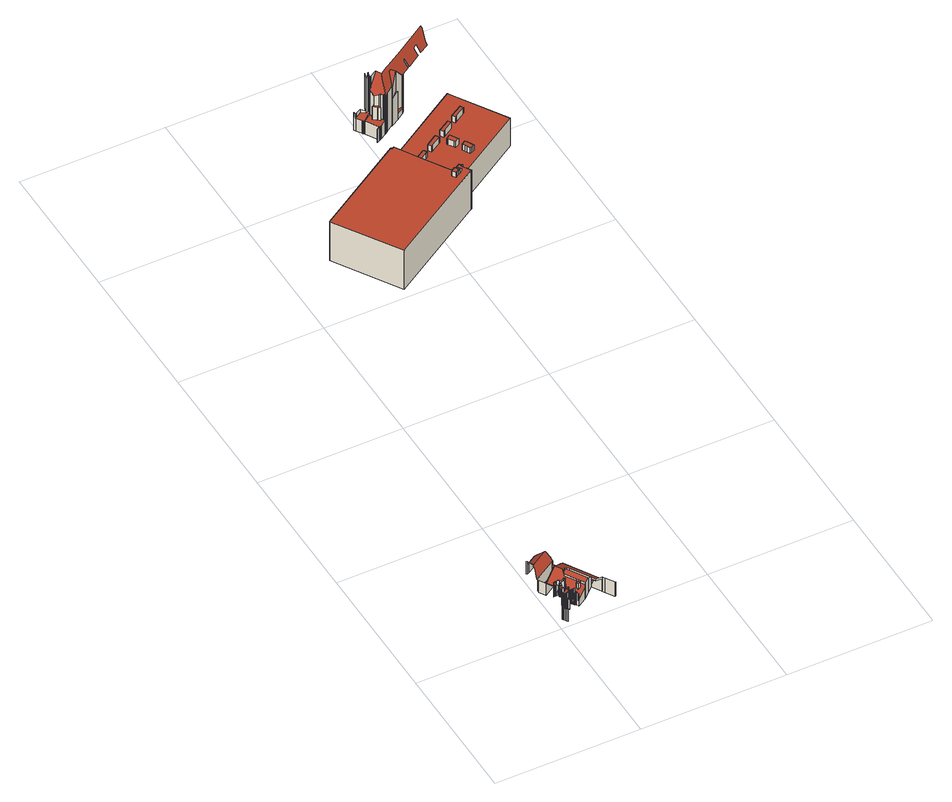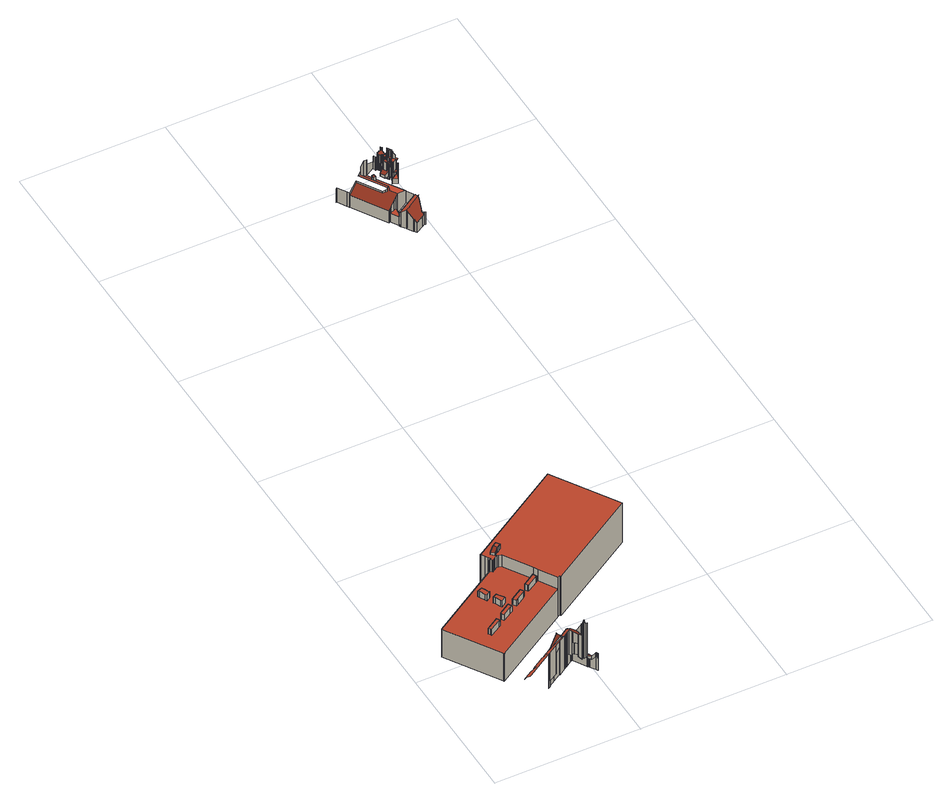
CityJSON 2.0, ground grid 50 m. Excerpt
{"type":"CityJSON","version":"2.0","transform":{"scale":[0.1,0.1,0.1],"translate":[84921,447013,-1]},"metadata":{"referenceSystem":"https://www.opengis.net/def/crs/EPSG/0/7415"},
"CityObjects":{
"building1":{"type":"Building","attributes":{"dak_type":"slanted","data_area":916.81,"data_coverage":0.967,"geconstateerd":false,"gid":11568624,"h_dak_50p":6.79,"h_dak_70p":8.06,"h_dak_max":16,"h_dak_min":0.923,"h_maaiveld":0.266,"kas_warenhuis":false,"lod11_replace":false,"ondergronds_type":"above ground","oorspronkelijkbouwjaar":1902,"pw_actueel":"yes","pw_bron":"ahn3","reconstructie_methode":"tudelft3d-geoflow","reconstruction_skipped":false,"rmse_lod12":2.2,"rmse_lod13":1.66,"rmse_lod22":0.33,"rn":1,"status":"Verbouwing pand","t_run":5394.89,"val3dity_codes_lod12":"[]","val3dity_codes_lod13":"[]","val3dity_codes_lod22":"[302]"},"children":["building1-1"]},
"building1-1":{"type":"BuildingPart","parents":["building1"],"geometry":[{"type":"MultiSurface","lod":"2.2","boundaries":[[[0,1,2,3,4]],[[5,6,1,0]],[[4,3,7,8]],[[8,7,9,10]],[[10,9,11,12,13]],[[13,12,14,15]],[[12,11,16,17]],[[18,5,19,20]],[[21,14,12,17]],[[22,17,16,23,24]],[[25,26,27,28,29,30,31,32,33,34,35,36,18,20]],[[26,37,38,27]],[[39,21,17,22]],[[24,23,40,41,42]],[[15,14,21,39,43]],[[25,44,45,37,26]],[[20,19,44,25]],[[41,40,46,47]],[[27,38,48,49,28]],[[42,41,50,51]],[[47,46,52,53]],[[54,55,45,44]],[[45,55,56,57,58,48,38,37]],[[43,39,59,60]],[[61,31,30,62]],[[58,63,64,48]],[[49,48,64,65,66]],[[60,59,67,68]],[[28,49,69,29]],[[56,55,54]],[[70,71,72,73]],[[57,74,63,58]],[[75,71,70]],[[56,76,74,57]],[[51,50,77,78]],[[79,80,76,56,54]],[[68,67,81,82]],[[29,69,83,30]],[[62,30,83,84]],[[85,86,80,79]],[[78,77,87]],[[87,77,88,89]],[[82,81,90,91]],[[51,78,87,89,92,93,94,95,96,97,98,99,90,81,67,59,39,22,24,42]],[[100,92,89,101]],[[83,69,49,66,102,103]],[[104,105,86,85]],[[91,90,99,106]],[[107,108,109,110]],[[111,106,99,98,112]],[[113,114,115,116]],[[112,98,97,117]],[[118,119,105,104]],[[120,108,107]],[[121,122,120,107]],[[117,97,123]],[[123,97,96,124]],[[125,126,127,122,121]],[[124,96,95,128]],[[66,65,129,102]],[[130,131,126,125]],[[132,133,93,92,100]],[[134,135,131,130]],[[84,83,103,136]],[[137,138,129,65,64,63,74,76,80,86,105,119,139,140,141,142]],[[128,95,94,143]],[[82,91,106,144,145,146,147,148,149,150,151,152,153,154,155,156,157,158,159,118,104,85,79,54,44,19,5,0,4,8,10,13,15,43,60,68]],[[160,161,135,134]],[[143,94,93,133]],[[162,113,116,163,164,165,166,167,168,169,170,171,172,109,108,120,122,127,173,174,175,176,177,178,179,180,181,182]],[[183,184,133,132]],[[185,186,187,184,183]],[[188,173,127,126]],[[189,190,191,192]],[[193,144,106,111]],[[194,195,196,197]],[[159,139,119,118]],[[184,187,198,199]],[[200,201,161,160]],[[192,191,202,203]],[[203,202,204,195,194]],[[205,174,173,188]],[[206,207,204,202]],[[199,198,208,209]],[[102,129,138,103]],[[210,175,174,205]],[[211,212,201,200]],[[213,214,215,216,206,202,191,190,217,218,219,220,115,114,221,222]],[[223,176,175,210]],[[103,138,137,224]],[[162,221,114,113]],[[145,144,193]],[[136,103,225,226]],[[216,227,207,206]],[[228,229,230,176,223]],[[231,232,233,234,235,236,237,238,239,240,241,242,193,111,112,117,123,124,128,143,133,184,199,209]],[[212,243,225,103,224,244,245,246,247,248,249,250,251,252,253,254,255,256,257,228,223,210,205,188,126,131,135,161,201]],[[258,259,260,208,198,187,186,261,262,263,264,265,266,267]],[[176,230,268,177]],[[209,208,260,231]],[[242,146,145,193]],[[158,269,140,139,159]],[[257,270,271,229,228]],[[226,225,243,272]],[[224,137,142,273,244]],[[146,274,275,147]],[[272,243,212,211]],[[147,275,276,148]],[[256,277,270,257]],[[148,276,278,279,149]],[[255,280,277,256]],[[149,279,281,150]],[[254,282,280,255]],[[253,283,282,254]],[[284,285,271,270]],[[241,286,274,146,242]],[[287,141,140,269]],[[271,285,288,289,290,291,268,230,229]],[[157,292,269,158]],[[273,142,141,287]],[[244,273,293,245]],[[245,293,294,246]],[[295,296,278,276]],[[177,268,291,178]],[[252,297,283,253]],[[249,298,299,250]],[[246,294,300,247]],[[250,299,301,251]],[[156,302,292,157]],[[248,303,298,249]],[[231,260,259,232]],[[304,305,288,285,284]],[[251,301,297,252]],[[247,300,303,248]],[[150,281,306,151]],[[296,307,308,309,306,281,279,278]],[[310,289,288,305]],[[311,290,289,310]],[[178,291,290,311,179]],[[240,312,286,241]],[[215,313,227,216]],[[314,307,296,295]],[[315,266,265,316]],[[306,317,151]],[[155,318,302,156]],[[232,259,258,319,233]],[[317,306,309,320]],[[151,317,321,152]],[[233,319,322,234]],[[323,320,309,308,324]],[[239,325,312,240]],[[324,308,307,314]],[[179,311,326,180]],[[293,273,287,269,292,302,318,327,328,329,330,331,332,333,334,335,336,337,338,339,340,304,284,270,277,280,282,283,297,301,299,298,303,300,294]],[[340,341,305,304]],[[152,321,342,153]],[[153,342,343,154]],[[154,343,344,318,155]],[[310,305,341,345,346,326,311]],[[312,325,347,348,349,350,351,352,353,323,324,314,295,276,275,274,286]],[[353,354,320,323]],[[355,356,357,358]],[[180,326,359,360,181]],[[319,258,267,361]],[[238,347,325,239]],[[361,267,266,315]],[[181,360,362,222,182]],[[318,344,363,327]],[[346,364,359,326]],[[182,222,221,162]],[[334,365,366,335]],[[327,363,367,328]],[[333,368,365,334]],[[352,369,354,353]],[[351,370,371,369,352]],[[345,372,364,346]],[[339,345,341,340]],[[328,367,373,329]],[[335,366,374,336]],[[234,322,375,235]],[[350,376,370,351]],[[237,348,347,238]],[[332,377,368,333]],[[214,378,313,215]],[[338,379,372,345,339]],[[337,380,379,338]],[[336,374,381,380,337]],[[320,354,369,382,383,384,385,386,374,366,365,368,377,387,388,373,367,363,344,343,342,321,317]],[[349,389,376,350]],[[222,362,390,213]],[[348,391,389,349]],[[331,387,377,332]],[[236,392,391,348,237]],[[369,371,393,382]],[[329,373,388,330]],[[213,390,378,214]],[[235,375,394,392,236]],[[355,358,395]],[[330,388,387,331]],[[358,357,396,395]],[[397,398,394,375]],[[399,400,398,397]],[[382,393,401,383]],[[386,402,381,374]],[[403,404,405,406]],[[407,408,409,410]],[[411,412,413,414]],[[414,413,415,416]],[[417,418,400,399]],[[383,401,419,384]],[[420,421,422,409]],[[410,409,422,412,411]],[[395,396,356,355]],[[416,415,418,417]],[[384,419,423,385]],[[385,423,402,386]],[[424,403,425,426]],[[426,425,427,428]],[[429,430,431,432]],[[433,434,404,403,424]],[[435,436,437]],[[428,427,438,439]],[[440,441,442,443]],[[444,441,440]],[[445,446,447,441,444]],[[448,449,450,451,452,453,454,455,456,457,458,459,460,461,462,463,464,465,466,467,468]],[[436,435,446,445]],[[469,470,447,446]],[[471,472,430,429]],[[473,439,438,472,471,474]],[[475,476,470,469]],[[477,478,479,480]],[[481,482,439,473]],[[483,484,485,486,487,433,424,426,428,439,482,488,489],[490,491,479,478]],[[480,479,491,492]],[[459,493,494,495,460]],[[475,469,446,435,437,496,467,466,465,497,498,499,500,501]],[[480,492,502,477]],[[503,486,485,504]],[[502,490,478,477]],[[505,503,506]],[[492,491,490,502]],[[504,485,484,507]],[[487,486,503,505]],[[501,508,476,475]],[[509,510,511,434,433]],[[512,513,506]],[[507,484,483,514]],[[515,516,511,510]],[[517,488,482,481]],[[518,519,513,512]],[[507,514,520,521,522,523,512,506,503,504]],[[524,525,510,509]],[[526,527,519,518]],[[514,483,489,520]],[[528,529,516,515]],[[530,520,489,488,517]],[[531,532,527,526]],[[500,533,508,501]],[[499,534,533,500]],[[495,494,529,528]],[[521,520,530]],[[498,535,536,534,499]],[[465,537,538,497]],[[539,540,525,524]],[[541,542,495,528,515,510,525,540,543]],[[497,538,535,498]],[[544,535,538,537]],[[464,544,537,465]],[[544,545,536,535]],[[539,524,509,433,487,505,506,513,519,527,532,546,547,548,549,550,551,552,553,554]],[[460,495,542,461]],[[463,555,556,545,544,464]],[[462,557,555,463]],[[461,542,558,557,462]],[[555,557,558,559,560]],[[560,561,556,555]],[[558,562,563,559]],[[564,546,532,531]],[[559,563,561,560]],[[541,565,562,558,542]],[[554,543,540,539]],[[553,541,543,554]],[[552,566,565,541,553]],[[551,567,566,552]],[[550,568,567,551]],[[569,547,546,564]],[[549,570,568,550]],[[571,548,547,569]],[[548,572,570,549]],[[573,574,572,548,571]],[[575,576,574,573]],[[577,578,576,575]]],"semantics":{"surfaces":[{"type":"WallSurface","on_footprint_edge":true},{"type":"WallSurface","on_footprint_edge":false},{"type":"RoofSurface"}],"values":[0,1,0,0,0,1,0,1,2,0,2,1,1,0,1,1,1,0,1,1,0,1,2,1,1,1,1,1,1,1,1,1,1,1,1,1,1,1,1,1,1,1,1,2,1,2,1,1,1,1,1,1,1,1,1,1,1,1,1,1,1,1,1,1,2,1,2,1,1,2,1,1,1,1,1,1,1,1,1,1,1,1,1,1,1,1,1,2,1,1,1,1,1,1,1,2,2,2,1,1,1,1,1,1,1,1,1,1,1,1,1,1,1,1,1,1,1,2,1,1,1,1,1,1,1,1,1,1,1,1,1,1,1,1,1,2,1,1,1,1,1,1,1,1,1,1,1,1,1,1,1,1,1,2,1,1,1,1,2,2,1,1,1,1,1,1,1,1,1,1,1,1,1,1,1,1,1,1,1,1,1,1,1,1,1,1,1,2,1,1,1,1,1,1,1,1,1,2,1,1,1,1,1,1,0,1,1,1,1,1,1,1,1,1,1,1,1,1,1,0,1,1,0,0,0,2,1,0,1,1,0,1,1,2,1,0,2,2,1,1,1,1,1,1,0,0,1,1,0,1,1,2,1,1,1,0,1,1,0,0,0,1,0,1,1,2,1,2,1,0,2,1,0,1,1,2,0,0,1,0,0,1,1,0,0,0,1,0,1,0,0,0,0]}}]},
"building2":{"type":"Building","attributes":{"dak_type":"multiple horizontal","data_area":1665.43,"data_coverage":0.979,"geconstateerd":false,"gid":11568628,"h_dak_50p":15.58,"h_dak_70p":15.61,"h_dak_max":17.78,"h_dak_min":1.14,"h_maaiveld":-0.5,"kas_warenhuis":false,"lod11_replace":false,"ondergronds_type":"above ground","oorspronkelijkbouwjaar":1957,"pw_actueel":"yes","pw_bron":"ahn3","reconstructie_methode":"tudelft3d-geoflow","reconstruction_skipped":false,"rmse_lod12":2.93,"rmse_lod13":0.529,"rmse_lod22":0.367,"rn":1,"status":"Pand in gebruik","t_run":3047.64,"val3dity_codes_lod12":"[]","val3dity_codes_lod13":"[]","val3dity_codes_lod22":"[]"},"children":["building2-1"]},
"building2-1":{"type":"BuildingPart","parents":["building2"],"geometry":[{"type":"Solid","lod":"2.2","boundaries":[[[[579,580,581,582,583,584,585,586,587,588,589,590,591,592,593,594,595,596,597,598,599,600,601,602]],[[603,604,605,606]],[[607,608,604,603]],[[609,610,611,612]],[[613,614,615,616]],[[617,618,610,609]],[[619,620,621,622]],[[612,611,623,624]],[[625,626,627,628]],[[629,630,618,617]],[[631,632,630,629]],[[624,623,633,634]],[[634,633,635,636]],[[637,638,600,599,639]],[[640,641,638,637]],[[642,643,608,607]],[[644,645,646,647]],[[648,595,594,649]],[[649,594,593,650]],[[650,593,592,651]],[[652,582,581,653]],[[653,581,580,654]],[[655,656,657,658]],[[659,583,582,652,660]],[[661,662,663,664]],[[665,666,662,661]],[[606,605,667,668]],[[669,596,595,648]],[[660,652,670,671]],[[628,627,672,673]],[[674,675,676,677]],[[678,584,583,659]],[[679,590,589,680]],[[681,682,683,684]],[[636,635,632,631]],[[685,686,687,688]],[[671,670,689,690]],[[690,689,691,692]],[[647,646,641,640]],[[693,694,695,696]],[[697,602,601,698]],[[699,579,602,697]],[[658,657,700,701]],[[639,599,598,702]],[[702,598,597,703]],[[703,597,596,669]],[[704,587,586,705]],[[692,691,686,685]],[[705,586,585,706]],[[706,585,584,678]],[[707,708,656,655]],[[709,710,711,712]],[[713,714,708,707]],[[712,711,714,713]],[[688,687,715,716]],[[717,718,719,720]],[[677,676,721,722]],[[722,721,643,642]],[[668,667,675,674]],[[723,724,725,726]],[[727,728,645,644]],[[729,730,724,723]],[[680,589,588,731]],[[732,733,710,709]],[[622,621,734,735]],[[684,683,694,693]],[[735,734,666,665]],[[736,737,620,619]],[[726,725,626,625]],[[738,739,740,741]],[[654,580,579,699]],[[742,743,744,745]],[[746,747,748,749]],[[745,744,750,751]],[[696,695,752,753]],[[754,755,718,717]],[[720,719,743,742]],[[756,757,614,613]],[[758,759,757,756]],[[664,663,737,736]],[[701,700,682,681]],[[760,761,762,763]],[[763,762,739,738]],[[616,615,761,760]],[[741,740,759,758]],[[751,750,764,765]],[[765,764,747,746]],[[749,748,766,767]],[[767,766,755,754]],[[768,769,728,727]],[[716,715,769,768]],[[753,752,733,732]],[[731,588,587,704]],[[698,601,600,638]],[[770,591,590,679]],[[651,592,591,770]],[[673,672,771,772]],[[772,771,773,774]],[[774,773,730,729]],[[634,636,631,629,617,609,612,624]],[[606,668,674,677,722,642,607,603]],[[712,713,707,775,693,696,753,732,709]],[[664,736,619,622,735,665,661]],[[701,681,684,693,775,707,655,658]],[[616,760,763,738,741,758,756,613]],[[767,754,717,720,742,745,751,765,746,749]],[[705,706,678,659,660,671,690,692,685,688,716,768,727,644,647,640,637,639,702,703,669,648,649,650,651,770,679,680,731,704],[733,752,695,694,683,682,700,657,656,708,714,711,710]],[[673,772,774,729,723,726,625,628]],[[641,646,645,728,769,715,687,686,691,689,670,652,653,654,699,697,698,638],[632,635,633,623,611,610,618,630],[620,737,663,662,666,734,621],[672,627,626,725,724,730,773,771],[675,667,605,604,608,643,721,676],[766,748,747,764,750,744,743,719,718,755],[762,761,615,614,757,759,740,739]]]],"semantics":{"surfaces":[{"type":"GroundSurface"},{"type":"WallSurface","on_footprint_edge":false},{"type":"WallSurface","on_footprint_edge":true},{"type":"RoofSurface"}],"values":[[0,1,1,1,1,1,1,1,1,1,1,1,1,2,1,1,1,2,2,2,2,2,1,2,1,1,1,2,1,1,1,2,2,1,1,1,1,1,1,1,2,2,1,2,2,2,2,1,2,2,1,1,1,1,1,1,1,1,1,1,1,1,2,1,1,1,1,1,1,1,2,1,1,1,1,1,1,1,1,1,1,1,1,1,1,1,1,1,1,1,1,1,2,2,2,2,1,1,1,3,3,3,3,3,3,3,3,3,3]]}}]},
"building3":{"type":"Building","attributes":{"dak_type":"slanted","data_area":2468.48,"data_coverage":0.927,"geconstateerd":false,"gid":15713024,"h_dak_50p":19.46,"h_dak_70p":20.18,"h_dak_max":30.73,"h_dak_min":1.21,"h_maaiveld":-0.075,"kas_warenhuis":false,"lod11_replace":false,"ondergronds_type":"above ground","oorspronkelijkbouwjaar":1911,"pw_actueel":"yes","pw_bron":"ahn3","reconstructie_methode":"tudelft3d-geoflow","reconstruction_skipped":false,"rmse_lod12":5.55,"rmse_lod13":3,"rmse_lod22":0.747,"rn":1,"status":"Pand in gebruik","t_run":16947.8,"val3dity_codes_lod12":"[]","val3dity_codes_lod13":"[104]","val3dity_codes_lod22":"[104]"},"children":["building3-1"]},
"building3-1":{"type":"BuildingPart","attributes":{"+noise-buildingHabitants":4,"+noise-buildingAppartments":4},"parents":["building3"],"geometry":[{"type":"MultiSurface","lod":"2.2","boundaries":[[[776,777,778,779]],[[779,778,780,781,782,783]],[[784,785,777,776]],[[783,782,786,787]],[[782,781,788,789]],[[789,788,790,791]],[[791,790,792,793]],[[793,792,794,795]],[[796,797,798,799]],[[787,786,800,801]],[[802,795,803]],[[803,795,794,804,805]],[[799,798,806,807]],[[805,804,797,796]],[[808,809,810]],[[811,812,800,786,782,789,791,793,795,802,810,809,813,814,815,816,817,818,819]],[[807,806,820,821]],[[809,808,822,813]],[[821,820,823,824]],[[801,800,812,825]],[[813,822,826,814]],[[824,827,828,829,830,831,832,833,834,835,836,837,838,839,840,841,842,843,826,822,808,810,802,803,805,796,799,807,821]],[[844,845,825,846]],[[847,841,840,848]],[[846,825,812,811,849]],[[848,840,839,850]],[[814,826,843,815]],[[851,842,841,847]],[[852,851,853,854]],[[855,815,843,842,851,852]],[[850,839,838,856]],[[857,849,811,819,858]],[[859,860,849,857]],[[858,819,818,861]],[[824,823,862,827]],[[861,818,817,863]],[[864,865,860,859]],[[866,816,815,855]],[[863,817,816,866,867]],[[851,847,848,850,856,868,869,870,871,853]],[[872,865,864]],[[872,864,873]],[[856,838,837,868]],[[867,866,874,875]],[[854,853,871,876]],[[874,877,875]],[[875,877,878,879]],[[868,837,836,869]],[[879,878,880,881]],[[869,836,835,870]],[[876,871,870,882]],[[882,870,835,834,883]],[[883,834,833,884]],[[827,862,885,828]],[[884,833,832,886]],[[887,886,832,831,888]],[[828,885,889,890,829]],[[888,831,830,891]],[[829,890,892,830]],[[893,894,886,887]],[[882,883,884,886,894,895,896,897,898,899,900,901,902,903,880,878,877,874,866,855,852,854,876]],[[891,830,892,890,904]],[[905,895,894,893]],[[904,890,889,906,907]],[[896,895,905]],[[907,906,908,909]],[[881,880,903]],[[909,908,910,911]],[[911,910,912,913]],[[913,912,914,915]],[[915,914,916,917]],[[917,916,918,919]],[[919,918,920,921]],[[921,920,922,923]],[[923,922,924,925]],[[925,924,926,927,928]],[[929,930,931,932,933,921,923,925,928,934]],[[928,927,935,934]],[[927,936,935]],[[927,926,937,938,936]],[[931,939,932]],[[934,935,940,941,942]],[[936,938,940,935]],[[943,944,939,931]],[[931,930,929,934,942,945,946,947,943]],[[942,941,948,945]],[[938,937,949,950]],[[944,943,947]],[[941,940,938,950,951,952,953,948]],[[907,909,911,913,915,917,919,921,933,932,939,944,947,946,945,954,955,956,957,958,959,960,961,962,963,964,965,966,967,968,969,970,971,972,973,974,975,976,977,978,979,980,981,901,900,899,898,897,896,905,893,887,888,891,904]],[[950,949,982,951]],[[953,983,984,948]],[[951,982,985,952]],[[945,948,984,986,954]],[[952,985,983,953]],[[954,986,987,955]],[[955,987,988,956]]],"semantics":{"surfaces":[{"type":"WallSurface","on_footprint_edge":false},{"type":"WallSurface","on_footprint_edge":true},{"type":"RoofSurface"}],"values":[0,1,0,0,1,1,1,1,1,0,0,1,1,1,0,2,1,0,1,0,0,2,0,0,0,0,0,0,0,0,0,0,0,0,1,0,0,0,0,2,0,0,0,0,0,0,0,0,0,0,0,0,0,1,0,0,1,0,0,0,2,0,0,1,0,1,0,1,1,1,1,1,1,1,1,1,2,0,2,1,0,0,0,0,2,0,1,0,2,2,1,1,1,1,1,1,1]}}]}
},
"vertices":[
[19,29,124],[19,29,62],[19,29,13],[19,28,13],[19,28,124],[19,30,125],[19,30,63],[20,26,13],[20,26,123],[22,24,13],[22,24,122],[22,23,13],[22,23,62],[22,23,121],[23,23,62],[23,23,121],[24,21,13],[24,21,62],[19,30,138],[23,29,124],[23,29,140],[26,22,63],[24,21,102],[25,18,13],[25,18,102],[23,30,141],[21,34,139],[21,35,139],[22,37,140],[23,41,141],[23,42,141],[19,42,137],[15,42,134],[18,37,137],[19,36,137],[15,35,134],[18,30,136],[21,34,85],[21,35,86],[26,22,101],[27,15,13],[27,15,63],[27,15,103],[26,22,120],[23,30,124],[23,30,82],[29,12,13],[29,12,63],[22,37,88],[22,37,126],[28,16,63],[28,16,103],[29,11,13],[29,11,63],[25,31,124],[25,31,82],[25,31,83],[25,33,85],[24,34,85],[27,23,101],[27,23,120],[19,42,145],[23,42,149],[24,34,63],[22,37,63],[24,38,64],[24,38,127],[28,23,101],[28,23,120],[23,41,126],[20,49,146],[20,49,121],[19,48,120],[19,48,145],[25,33,63],[20,49,145],[25,31,62],[31,17,63],[31,17,102],[26,31,123],[26,31,62],[29,24,101],[29,24,120],[23,42,126],[23,42,150],[28,32,123],[28,32,64],[31,17,103],[34,9,63],[34,9,104],[31,25,101],[31,25,120],[36,10,104],[39,12,104],[38,14,103],[35,19,102],[35,20,102],[34,21,102],[32,23,102],[32,25,101],[36,10,137],[34,9,135],[34,41,132],[35,41,132],[29,33,123],[29,33,65],[32,25,119],[23,56,148],[23,56,125],[18,64,127],[18,64,143],[32,25,120],[32,23,122],[19,68,128],[19,68,89],[18,70,89],[18,70,129],[34,21,123],[30,34,123],[30,34,65],[23,56,124],[24,55,149],[24,55,124],[34,21,124],[35,20,124],[25,54,150],[25,54,126],[25,54,124],[35,19,125],[34,41,71],[25,53,150],[25,53,126],[39,12,140],[39,12,132],[27,51,152],[27,51,127],[35,41,160],[36,41,72],[35,41,71],[36,37,70],[39,38,72],[38,41,73],[38,42,73],[38,14,130],[40,25,118],[40,25,117],[42,26,117],[41,29,119],[41,31,119],[40,32,120],[40,35,121],[42,36,121],[42,38,122],[43,38,122],[42,39,122],[42,40,123],[40,39,123],[39,39,123],[39,38,123],[36,37,123],[28,49,153],[28,49,128],[32,78,129],[19,75,130],[18,74,130],[16,72,130],[14,70,129],[13,69,129],[12,67,129],[14,64,128],[16,62,127],[17,63,127],[18,63,127],[28,57,124],[29,58,124],[30,59,125],[30,60,125],[31,62,125],[32,67,126],[33,64,125],[34,71,127],[32,74,128],[33,75,128],[39,12,141],[39,12,131],[40,9,141],[40,9,96],[39,12,97],[28,57,127],[18,79,122],[18,79,87],[20,80,87],[20,80,122],[40,25,123],[20,81,122],[20,81,63],[18,81,63],[18,81,123],[41,14,97],[41,14,131],[31,49,156],[31,49,129],[21,81,87],[21,81,122],[21,81,63],[29,58,128],[23,81,88],[23,81,63],[43,15,96],[43,15,131],[30,59,128],[34,49,159],[34,49,131],[39,80,89],[36,80,89],[31,80,88],[25,80,88],[18,76,88],[18,75,88],[18,74,88],[19,75,88],[32,78,89],[33,75,89],[30,60,128],[36,41,132],[36,44,132],[36,44,161],[25,80,63],[31,60,128],[31,60,82],[30,60,83],[45,16,131],[48,15,133],[49,15,133],[48,17,132],[56,20,133],[54,23,129],[52,26,126],[48,26,125],[47,26,125],[45,26,124],[44,26,124],[42,26,123],[37,45,133],[38,42,134],[38,43,133],[38,44,133],[39,44,134],[38,47,133],[36,49,132],[36,50,132],[35,53,131],[34,59,130],[33,59,130],[32,58,129],[32,59,129],[32,60,129],[32,61,129],[49,15,95],[48,15,95],[45,16,96],[41,5,95],[42,4,95],[43,5,95],[47,8,94],[49,10,94],[50,10,94],[53,14,93],[31,62,82],[39,38,118],[32,61,111],[32,61,82],[37,45,162],[38,42,117],[42,26,94],[41,29,96],[41,31,97],[32,60,111],[41,31,63],[40,32,63],[32,59,111],[40,35,63],[32,58,112],[33,59,112],[33,61,111],[33,61,82],[44,26,93],[38,41,117],[33,62,82],[33,63,82],[33,64,82],[32,67,82],[39,39,118],[38,43,116],[38,44,116],[42,31,97],[42,31,63],[34,59,112],[36,49,115],[36,50,115],[39,44,117],[35,53,114],[40,39,118],[38,47,116],[33,62,111],[33,62,103],[42,36,63],[44,32,63],[44,33,63],[43,34,63],[33,63,103],[33,64,103],[45,26,93],[31,80,63],[44,32,97],[50,10,114],[49,10,114],[42,36,89],[42,40,118],[49,15,114],[43,34,89],[42,38,88],[48,17,114],[43,34,98],[44,33,97],[47,26,92],[34,71,104],[43,43,118],[43,44,118],[45,44,118],[50,46,119],[43,56,115],[42,56,115],[40,52,115],[40,55,114],[38,60,113],[40,61,113],[39,63,112],[39,64,112],[38,64,112],[37,63,112],[37,63,104],[43,38,87],[42,39,87],[42,40,87],[38,64,104],[35,70,104],[48,26,92],[52,26,90],[51,28,92],[49,30,94],[46,34,97],[46,35,98],[45,35,98],[45,35,87],[30,104,84],[30,104,63],[23,82,63],[23,82,83],[34,71,63],[32,74,63],[53,14,114],[33,75,63],[43,43,86],[35,70,63],[40,55,84],[38,60,83],[43,44,86],[40,52,85],[46,35,87],[46,34,63],[46,35,63],[38,64,63],[45,44,85],[40,61,82],[56,20,114],[49,30,63],[42,56,83],[36,80,63],[39,64,63],[39,63,63],[40,61,63],[52,41,82],[53,41,82],[56,45,79],[62,50,74],[53,65,75],[43,56,82],[50,46,82],[51,28,63],[39,80,63],[52,26,63],[54,23,63],[52,41,63],[56,20,63],[47,97,84],[47,97,63],[57,20,114],[57,20,63],[59,21,114],[59,21,63],[53,41,63],[53,65,63],[26,143,63],[26,143,13],[12,166,13],[12,166,63],[62,9,113],[62,9,88],[65,10,89],[65,10,113],[65,11,113],[65,11,63],[60,17,63],[60,17,114],[63,19,63],[63,19,113],[62,22,114],[62,22,63],[56,45,63],[65,9,89],[65,9,63],[65,10,63],[62,50,63],[26,143,65],[52,100,63],[52,100,64],[57,92,63],[57,92,64],[94,26,109],[94,26,63],[66,9,63],[66,9,90],[68,170,94],[68,170,13],[26,245,62],[26,245,63],[18,210,87],[97,28,63],[97,28,64],[20,253,65],[20,253,13],[18,255,13],[18,255,65],[20,253,64],[21,252,64],[21,252,53],[21,252,13],[18,209,92],[18,207,90],[17,206,90],[16,205,90],[13,203,90],[16,199,85],[16,199,84],[10,174,66],[9,172,65],[10,172,64],[10,171,63],[13,173,63],[84,216,63],[90,220,63],[86,226,70],[87,228,72],[77,243,90],[76,243,90],[67,237,90],[19,208,90],[19,208,91],[29,257,54],[29,257,13],[96,27,110],[96,27,63],[97,28,127],[96,27,126],[30,257,54],[30,257,13],[91,75,95],[91,75,76],[92,65,74],[92,65,96],[111,36,136],[111,36,74],[106,78,85],[100,90,85],[78,125,85],[79,132,88],[82,147,94],[126,45,84],[126,45,85],[100,77,81],[100,65,77],[100,65,96],[13,173,13],[84,216,13],[84,216,46],[18,209,89],[75,245,88],[76,246,88],[64,265,65],[63,265,65],[57,274,54],[100,77,95],[79,132,96],[78,125,93],[79,132,99],[82,134,98],[100,90,93],[57,274,13],[76,175,88],[76,175,39],[76,175,13],[87,138,101],[87,138,94],[106,78,93],[77,180,40],[77,180,13],[126,45,126],[89,144,98],[89,144,91],[126,45,93],[139,53,101],[138,54,101],[103,112,101],[85,181,82],[85,181,42],[94,143,97],[94,143,89],[82,205,44],[82,205,13],[126,45,109],[102,140,93],[102,140,86],[63,265,13],[64,265,13],[76,246,17],[76,246,13],[76,243,18],[75,245,18],[101,191,71],[101,191,47],[106,195,49],[90,220,48],[105,194,48],[77,243,17],[77,243,13],[150,61,85],[182,79,64],[183,79,63],[182,81,63],[111,197,64],[110,196,65],[106,194,67],[106,195,67],[105,194,68],[87,228,17],[87,228,13],[86,226,18],[90,220,18],[90,221,18],[91,222,17],[91,222,13],[90,220,13],[90,221,13],[150,61,93],[106,195,13],[106,194,13],[110,196,13],[111,197,13],[182,79,72],[182,81,13],[183,79,72],[183,79,13],[187,72,72],[187,72,13],[206,41,72],[206,41,13],[208,42,70],[208,42,13],
[762,2118,5],[874,1936,5],[874,1935,5],[628,1782,5],[623,1779,5],[621,1778,5],[627,1768,5],[631,1762,5],[631,1761,5],[639,1748,5],[640,1747,5],[638,1746,5],[638,1747,5],[294,1533,5],[293,1533,5],[157,1751,5],[158,1752,5],[158,1753,5],[472,1947,5],[473,1947,5],[475,1943,5],[482,1948,5],[759,2120,5],[760,2120,5],[713,2007,143],[713,2007,119],[720,1995,119],[720,1995,143],[717,2009,143],[717,2009,119],[655,1921,143],[655,1921,119],[666,1906,119],[666,1906,143],[567,1911,143],[567,1911,119],[565,1914,119],[565,1914,143],[652,1926,143],[652,1926,119],[652,1969,143],[652,1969,119],[658,1957,119],[658,1957,143],[669,1901,119],[669,1901,143],[634,1941,143],[634,1941,119],[636,1942,119],[636,1942,143],[667,1936,143],[667,1936,119],[670,1932,143],[670,1932,119],[683,1908,119],[683,1908,143],[680,1913,119],[680,1913,143],[482,1948,166],[482,1948,119],[475,1943,166],[483,1947,166],[483,1947,119],[755,2031,143],[755,2031,119],[527,1874,166],[527,1874,119],[520,1886,119],[520,1886,166],[158,1752,166],[157,1751,166],[293,1533,166],[294,1533,166],[628,1782,119],[874,1935,119],[874,1936,119],[580,1756,186],[580,1756,166],[576,1753,166],[576,1753,186],[623,1779,166],[628,1782,166],[696,1985,143],[696,1985,119],[692,1992,119],[692,1992,143],[697,1980,143],[697,1980,119],[724,1998,119],[724,1998,143],[158,1753,166],[627,1782,119],[627,1782,166],[628,1954,119],[628,1954,143],[760,2020,143],[760,2020,119],[762,2021,119],[762,2021,143],[621,1778,166],[638,1746,166],[640,1747,166],[589,1744,186],[589,1744,166],[597,1749,166],[597,1749,186],[615,1785,166],[615,1785,119],[611,1783,119],[611,1783,166],[621,1784,119],[621,1784,166],[619,1788,119],[619,1788,166],[598,1749,186],[598,1749,166],[601,1751,166],[601,1751,183],[760,2120,119],[759,2120,119],[762,2118,119],[585,1741,166],[585,1741,186],[473,1947,166],[472,1947,166],[631,1761,166],[631,1762,166],[627,1768,166],[590,1763,186],[590,1763,166],[597,1767,180],[597,1767,166],[594,1765,166],[594,1765,182],[593,1764,183],[593,1764,166],[599,1775,119],[599,1775,166],[698,1886,143],[698,1886,119],[695,1891,119],[695,1891,143],[758,2026,119],[758,2026,143],[597,1918,143],[597,1918,119],[598,1919,119],[598,1919,143],[585,1780,166],[585,1780,119],[589,1928,143],[589,1928,119],[639,1748,166],[603,1771,175],[603,1771,166],[663,1959,119],[663,1959,143],[660,1973,143],[660,1973,119],[532,1877,144],[532,1877,119],[536,1880,119],[536,1880,143],[682,1882,143],[682,1882,119],[686,1875,119],[686,1875,143],[700,1858,143],[700,1858,119],[705,1860,119],[705,1860,143],[689,1867,119],[689,1867,143],[614,1760,166],[614,1760,173],[708,1867,143],[708,1867,119],[573,1903,143],[573,1903,119],[568,1900,143],[568,1900,119],[527,1890,144],[527,1890,119],[525,1889,119],[525,1889,144],[695,1856,119],[695,1856,143],[711,1862,119],[711,1862,143],[594,1777,166],[594,1777,119],[638,1747,166],[623,1951,119],[623,1951,143],[592,1931,119],[592,1931,143],[596,1752,186],
[492,2217,80],[492,2217,61],[492,2216,61],[492,2216,80],[492,2216,9],[495,2210,9],[495,2210,61],[495,2210,80],[493,2217,80],[493,2217,62],[497,2211,62],[497,2211,80],[506,2193,9],[506,2193,61],[509,2188,9],[509,2188,61],[510,2189,9],[510,2189,61],[512,2186,9],[512,2186,61],[528,2135,63],[528,2135,9],[529,2133,9],[529,2133,63],[515,2220,69],[515,2220,80],[516,2188,63],[512,2186,63],[539,2142,9],[539,2142,63],[536,2138,9],[536,2138,63],[519,2190,63],[519,2190,64],[517,2189,63],[535,2209,73],[529,2206,71],[529,2196,69],[535,2200,71],[538,2202,72],[539,2203,73],[537,2207,73],[537,2206,73],[536,2208,73],[541,2141,9],[541,2141,63],[529,2196,64],[545,2143,9],[545,2143,63],[529,2206,79],[535,2200,64],[563,2154,64],[567,2157,64],[568,2156,64],[568,2157,64],[567,2159,64],[566,2160,64],[563,2165,64],[558,2172,64],[557,2170,64],[554,2164,64],[554,2163,64],[548,2169,64],[547,2170,64],[536,2181,63],[542,2183,64],[543,2184,64],[538,2202,64],[530,2218,225],[530,2218,79],[529,2206,210],[542,2183,115],[536,2181,115],[535,2209,225],[547,2170,116],[543,2184,115],[543,2184,156],[543,2182,115],[543,2182,155],[538,2202,163],[548,2169,116],[535,2209,232],[536,2208,229],[536,2209,232],[536,2209,226],[537,2206,224],[563,2154,9],[537,2207,225],[537,2210,232],[537,2210,229],[539,2203,166],[539,2203,214],[554,2163,117],[554,2164,117],[557,2170,116],[554,2173,116],[537,2210,230],[538,2211,231],[541,2204,168],[541,2204,214],[554,2173,161],[541,2204,169],[542,2204,170],[542,2204,214],[545,2207,175],[545,2207,214],[557,2170,162],[558,2172,165],[563,2165,165],[567,2157,9],[566,2160,165],[566,2160,170],[567,2159,168],[568,2156,9],[568,2156,13],[568,2157,165],[568,2157,13],[567,2160,170],[567,2160,167],[568,2161,168],[569,2161,170],[569,2162,170],[571,2168,177],[577,2194,202],[579,2201,210],[580,2204,213],[578,2208,213],[570,2222,214],[568,2156,164],[568,2161,170],[569,2157,9],[569,2157,164],[570,2157,9],[570,2157,164],[571,2158,9],[571,2158,164],[574,2160,9],[574,2160,164],[576,2161,9],[576,2161,164],[575,2161,9],[575,2161,165],[577,2162,9],[577,2162,165],[602,2180,9],[602,2180,168],[601,2177,9],[601,2177,164],[603,2178,9],[603,2178,167],[604,2177,9],[604,2177,122],[604,2177,167],[625,2199,208],[622,2204,207],[616,2213,207],[611,2213,201],[608,2201,189],[625,2198,208],[625,2198,126],[629,2193,125],[629,2193,9],[629,2193,31],[616,2213,197],[625,2198,41],[626,2199,41],[626,2199,207],[640,2213,180],[640,2213,179],[653,2211,168],[650,2211,170],[642,2213,178],[653,2211,36],[653,2208,9],[653,2208,31],[653,2209,33],[655,2210,33],[654,2211,34],[657,2213,167],[658,2213,167],[660,2214,166],[686,2231,166],[677,2244,188],[681,2250,194],[681,2251,194],[682,2252,195],[682,2252,194],[692,2235,167],[693,2235,166],[738,2263,167],[736,2266,171],[729,2277,190],[736,2282,191],[741,2286,192],[743,2286,191],[751,2271,167],[778,2288,167],[784,2292,167],[780,2299,179],[785,2328,209],[784,2329,211],[783,2330,213],[675,2263,213],[614,2226,213],[610,2223,213],[605,2220,213],[653,2209,9],[654,2211,9],[653,2211,9],[655,2210,9],[657,2213,9],[658,2213,9],[660,2214,9]
]}
